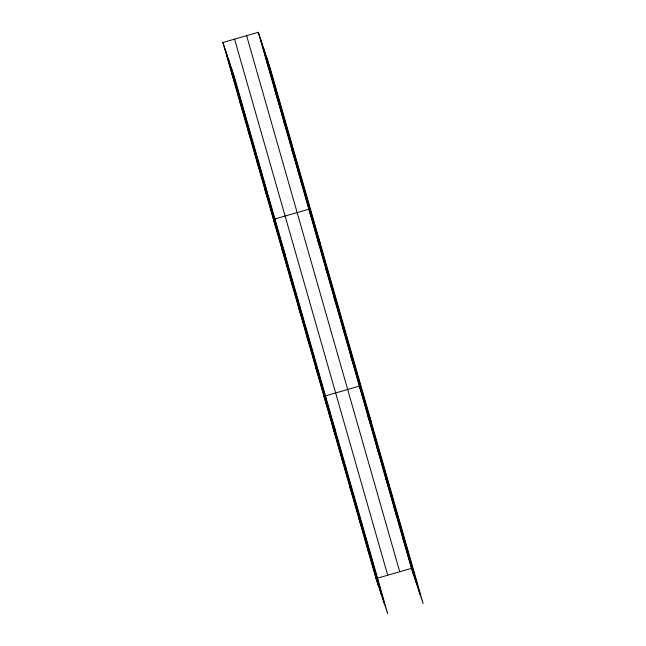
<?xml version="1.0" encoding="UTF-8"?>
<svg xmlns="http://www.w3.org/2000/svg" width="646" height="646" viewBox="0 0 646 646"><rect width="100%" height="100%" fill="white"/><g stroke="black" fill="none" stroke-linecap="round" stroke-linejoin="round"><path stroke-width="0.97" d="M222.894 42.491L234.579 77.609L387.697 613.7L376.012 578.582L222.894 42.491L258.303 32.3L269.988 67.418L423.106 603.509L411.421 568.391L258.303 32.3M376.012 578.582L411.421 568.391M266.725 61.782L269.148 69.082M275.148 91.272L277.57 98.572M283.57 120.754L285.992 128.053M291.992 150.243L294.415 157.535M300.414 179.725L302.837 187.025M320.513 244.325L308.836 209.207L273.428 219.406L285.104 254.516M317.251 238.697L319.681 245.997M325.673 268.179L328.103 275.479M334.095 297.669L336.526 304.96M342.517 327.151L344.948 334.45M350.94 356.632L353.37 363.932M371.046 421.24L359.362 386.122L323.953 396.313L335.637 431.431M368.042 416.5L370.465 423.8M376.715 446.879L379.145 454.178M385.396 477.257L387.818 484.557M394.068 507.635L396.499 514.935M402.749 538.013L405.179 545.313M231.316 71.981L233.747 79.272M239.739 101.462L242.161 108.762M248.161 130.944L250.583 138.244M256.583 160.434L259.006 167.734M265.005 189.916L267.428 197.216M281.842 248.888L284.272 256.187M290.264 278.369L292.695 285.669M298.686 307.859L301.117 315.159M307.108 337.341L309.539 344.641M315.531 366.823L317.961 374.123M332.633 426.691L335.056 433.991M341.306 457.069L343.737 464.369M349.987 487.447L352.409 494.747M358.659 517.826L361.09 525.125M367.34 548.204L369.77 555.503M266.927 58.237L420.053 594.328M263.786 48.781L416.904 584.872M260.734 39.6L413.852 575.691M246.619 35.667L399.737 571.75M234.579 39.131L387.705 575.223M231.518 68.428L384.645 604.519M228.377 58.972L381.495 595.063M225.325 49.79L378.443 585.882"/></g></svg>
